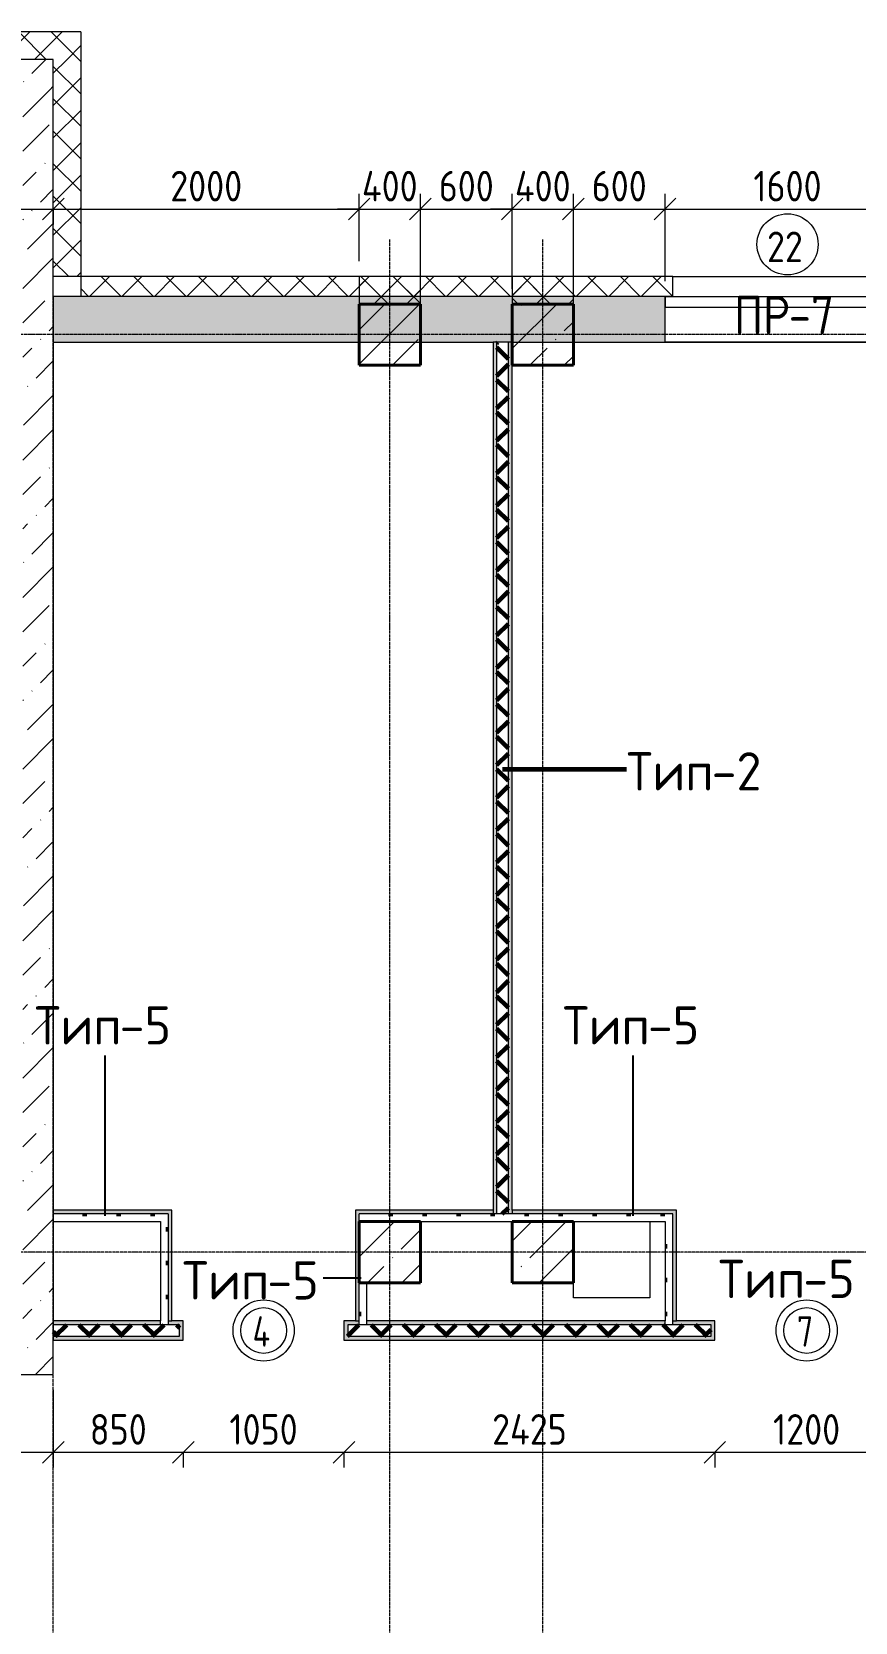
# Model space of a CAD drawing. Header units: millimetres. Extents: x -60946 to 138510, y -262288 to 24501.
# Drawn here: x 12469 to 17851, y -149613 to -139213 of the extents above; entities that cross this region are included whole.
import ezdxf

# ---------------------------------------------------------------- set-up
doc = ezdxf.new("R2010")
doc.units = ezdxf.units.MM
doc.linetypes.add('ADSK_Линия сетки', pattern=[25, 20, -2.5, 0, -2.5])
for name, color, linetype, lineweight in [('2)Тип-2', 3, 'Continuous', 60), ('2)Тип-5', 1, 'Continuous', 60), ('_ Окна', 7, 'Continuous', 18), ('Марки', 7, 'Continuous', 20), ('Марки дверей', 7, 'Continuous', 20), ('Марки окон', 7, 'Continuous', 20), ('Несущие колонны', 7, 'Continuous', 18), ('Окна', 7, 'Continuous', 9), ('Оси', 7, 'Continuous', 9), ('Перекрытие', 7, 'Continuous', 18), ('Размеры', 7, 'Continuous', 9), ('Стены внутренние', 7, 'Continuous', 18), ('Стены наружные', 7, 'Continuous', 18), ('Стены штриховка', 7, 'Continuous', 9)]:
    doc.layers.add(name, color=color, linetype=linetype, lineweight=lineweight)
doc.styles.add('GOST Common_2', font='', dxfattribs={"width": 0.9, "height": 250})
doc.styles.add('GOST Common_3', font='', dxfattribs={"width": 0.9, "height": 200})
doc.styles.add('GOST Common_4', font='', dxfattribs={"height": 250})
doc.styles.add('GOST Common_B', font='', dxfattribs={"width": 0.8, "height": 200})
doc.styles.get('GOST Common_2').set_extended_font_data('GOST Common')
doc.styles.get('GOST Common_3').set_extended_font_data('GOST Common')
doc.styles.get('GOST Common_4').set_extended_font_data('GOST Common')
doc.styles.get('GOST Common_B').set_extended_font_data('GOST Common', bold=True)
doc.dimstyles.new('ADSK_Основной_2_0_1', dxfattribs={"dimscale": 304.8, "dimtxt": 201.142999, "dimasz": 0.463911, "dimexe": 0.328084, "dimexo": 0.328084, "dimgap": 0.164042, "dimtad": 1, "dimdec": 3, "dimrnd": 0.001, "dimdsep": 46, "dimtxsty": 'GOST Common_3', "dimblk1": 'OBLIQUE', "dimblk2": 'OBLIQUE', "dimsah": 1, "dimcen": 0.09, "dimdle": 0.328084, "dimazin": 2, "dimtfac": 1, "dimtdec": 4, "dimtix": 1, "dimtmove": 1, "dimatfit": 3, "dimfxl": 1, "dimtvp": 1, "dimtolj": 1, "dimtzin": 0, "dimlwd": 20, "dimlwe": 20, "dimarcsym": 2})
doc.dimstyles.new('ADSK_Основной_2_0_2', dxfattribs={"dimscale": 304.8, "dimtxt": 201.142999, "dimasz": 0.463911, "dimexe": 0.328084, "dimexo": 0.328084, "dimgap": 0.164042, "dimtad": 1, "dimdec": 3, "dimrnd": 0.001, "dimdsep": 46, "dimtxsty": 'GOST Common_3', "dimblk1": 'OBLIQUE', "dimblk2": 'OBLIQUE', "dimsah": 1, "dimcen": 0.09, "dimdle": 0.328084, "dimazin": 2, "dimtfac": 1, "dimtdec": 4, "dimtix": 1, "dimtmove": 0, "dimatfit": 3, "dimfxl": 1, "dimtvp": 1, "dimtolj": 1, "dimtzin": 0, "dimlwd": 20, "dimlwe": 20, "dimarcsym": 2})
pattern_1 = [(45, (9.36, -150597.75), (-224.5064, 224.5064), []), (45, (233.87, -150597.75), (-224.5064, 224.5064), [396.875, -79.375, 3.353, -76.022])]
pattern_2 = [(45, (9.36, -150597.75), (84.18955, 308.69595), [396.875, -79.375, 3.353, -76.022])]
pattern_3 = [(45, (9.36, -150597.75), (-106.066, 106.066), []), (135, (9.36, -150597.75), (-106.066, -106.066), [])]
pattern_4 = [(0, (9.36, -150597.75), (111.125, 111.125), [55.562, -166.687]), (90, (37.14, -150625.53), (-111.125, 111.125), [55.562, -166.687])]

# ---------------------------------------------------------------- blocks, each defined once
blk = doc.blocks.new('ADSK_КолоннаЖБ_Прямоугольная - 400x400 мм-1807143-Кладочный план 3-го этажа')
at = {"layer": 'Несущие колонны', "lineweight": 40}
for p, q in [((-200, 200), (200, 200)), ((-200, -200), (-200, 200)), ((200, 200), (200, -200)), ((200, -200), (-200, -200))]:
    blk.add_line(p, q, dxfattribs=at)
blk = doc.blocks.new('ОКНО L03 _2СТ_RS - ОК-5_1600х2000h-3556615-Кладочный план 3-го этажа')
at = {"layer": '_ Окна'}
for p, q in [((-838.1, 149), (761.9, 149)), ((-838.1, 149), (-838.1, 79)), ((-838.1, 149), (-833.1, 149)), ((-818.1, 149), (-38.1, 149)), ((-38.1, 149), (741.9, 149)), ((761.9, 149), (756.9, 149)), ((761.9, 149), (761.9, 79)), ((-838.1, 79), (761.9, 79)), ((-838.1, 79), (-803.1, 79)), ((-818.1, 79), (-38.1, 79)), ((-38.1, 79), (741.9, 79)), ((761.9, 79), (726.9, 79))]:
    blk.add_line(p, q, dxfattribs=at)
at = {"layer": 'Окна'}
blk.add_line((-888.1, -150), (811.9, -150), dxfattribs=at)
blk = doc.blocks.new('_Oblique')
at = {"color": 0, "linetype": 'ByBlock', "lineweight": -2}
blk.add_line((-0.5, -0.5), (0.5, 0.5), dxfattribs=at)
blk = doc.blocks.new('*D5255')
at = {"layer": 'Defpoints', "color": 0, "transparency": 16777216}
for p in [(8809, -140272), (12609, -140272), (12609, -140372)]:
    blk.add_point(p, dxfattribs=at)
at = {"layer": 'Размеры', "color": 0, "lineweight": 20, "transparency": 16777216}
for p, q in [((8709, -140372), (12709, -140372)), ((8809, -140372), (8809, -140472)), ((12609, -140372), (12609, -140472))]:
    blk.add_line(p, q, dxfattribs=at)
at = {"layer": 'Размеры', "color": 0, "lineweight": 20, "transparency": 16777216, "xscale": 141.4, "yscale": 141.4, "zscale": 141.4, "rotation": 180}
blk.add_blockref('_Oblique', (8809, -140372), dxfattribs=at)
at = {"layer": 'Размеры', "color": 0, "lineweight": 20, "transparency": 16777216, "xscale": 141.4, "yscale": 141.4, "zscale": 141.4}
blk.add_blockref('_Oblique', (12609, -140372), dxfattribs=at)
at = {"layer": 'Размеры', "color": 0, "lineweight": 9, "transparency": 16777216, "insert": (10709, -140222), "char_height": 200, "width": 605.47, "attachment_point": 5, "style": 'GOST Common_3'}
blk.add_mtext('\\A1;3800', dxfattribs=at)
blk = doc.blocks.new('*D5256')
at = {"layer": 'Defpoints', "color": 0, "transparency": 16777216}
for p in [(12609, -140272), (14609, -140372), (14609, -140813)]:
    blk.add_point(p, dxfattribs=at)
at = {"layer": 'Размеры', "color": 0, "lineweight": 20, "transparency": 16777216}
for p, q in [((14609, -140713), (14609, -140272)), ((12509, -140372), (14709, -140372)), ((12609, -140372), (12609, -140472))]:
    blk.add_line(p, q, dxfattribs=at)
at = {"layer": 'Размеры', "color": 0, "lineweight": 20, "transparency": 16777216, "xscale": 141.4, "yscale": 141.4, "zscale": 141.4, "rotation": 180}
blk.add_blockref('_Oblique', (12609, -140372), dxfattribs=at)
at = {"layer": 'Размеры', "color": 0, "lineweight": 20, "transparency": 16777216, "xscale": 141.4, "yscale": 141.4, "zscale": 141.4}
blk.add_blockref('_Oblique', (14609, -140372), dxfattribs=at)
at = {"layer": 'Размеры', "color": 0, "lineweight": 9, "transparency": 16777216, "insert": (13609, -140222), "char_height": 200, "width": 605.47, "attachment_point": 5, "style": 'GOST Common_3'}
blk.add_mtext('\\A1;2000', dxfattribs=at)
blk = doc.blocks.new('*D5257')
at = {"layer": 'Defpoints', "color": 0, "transparency": 16777216}
for p in [(15009, -140372), (14609, -140813), (15009, -140993)]:
    blk.add_point(p, dxfattribs=at)
at = {"layer": 'Размеры', "color": 0, "lineweight": 20, "transparency": 16777216}
for p, q in [((14609, -140713), (14609, -140272)), ((15009, -140893), (15009, -140272)), ((14609, -140372), (14468, -140372)), ((14609, -140372), (15009, -140372)), ((15009, -140372), (15151, -140372))]:
    blk.add_line(p, q, dxfattribs=at)
at = {"layer": 'Размеры', "color": 0, "lineweight": 20, "transparency": 16777216, "xscale": 141.4, "yscale": 141.4, "zscale": 141.4}
blk.add_blockref('_Oblique', (14609, -140372), dxfattribs=at)
at = {"layer": 'Размеры', "color": 0, "lineweight": 20, "transparency": 16777216, "xscale": 141.4, "yscale": 141.4, "zscale": 141.4, "rotation": 180}
blk.add_blockref('_Oblique', (15009, -140372), dxfattribs=at)
at = {"layer": 'Размеры', "color": 0, "lineweight": 9, "transparency": 16777216, "insert": (14809, -140222), "char_height": 200, "width": 474.56, "attachment_point": 5, "style": 'GOST Common_3'}
blk.add_mtext('\\A1;400', dxfattribs=at)
blk = doc.blocks.new('*D5258')
at = {"layer": 'Defpoints', "color": 0, "transparency": 16777216}
for p in [(15609, -140372), (15009, -140993), (15609, -140993)]:
    blk.add_point(p, dxfattribs=at)
at = {"layer": 'Размеры', "color": 0, "lineweight": 20, "transparency": 16777216}
for p, q in [((15009, -140893), (15009, -140272)), ((15609, -140893), (15609, -140272)), ((14909, -140372), (15709, -140372))]:
    blk.add_line(p, q, dxfattribs=at)
at = {"layer": 'Размеры', "color": 0, "lineweight": 20, "transparency": 16777216, "xscale": 141.4, "yscale": 141.4, "zscale": 141.4, "rotation": 180}
blk.add_blockref('_Oblique', (15009, -140372), dxfattribs=at)
at = {"layer": 'Размеры', "color": 0, "lineweight": 20, "transparency": 16777216, "xscale": 141.4, "yscale": 141.4, "zscale": 141.4}
blk.add_blockref('_Oblique', (15609, -140372), dxfattribs=at)
at = {"layer": 'Размеры', "color": 0, "lineweight": 9, "transparency": 16777216, "insert": (15309, -140222), "char_height": 200, "width": 454.11, "attachment_point": 5, "style": 'GOST Common_3'}
blk.add_mtext('\\A1;600', dxfattribs=at)
blk = doc.blocks.new('*D5259')
at = {"layer": 'Defpoints', "color": 0, "transparency": 16777216}
for p in [(16009, -140372), (15609, -140993), (16009, -140993)]:
    blk.add_point(p, dxfattribs=at)
at = {"layer": 'Размеры', "color": 0, "lineweight": 20, "transparency": 16777216}
for p, q in [((15609, -140893), (15609, -140272)), ((16009, -140893), (16009, -140272)), ((15609, -140372), (15468, -140372)), ((15609, -140372), (16009, -140372)), ((16009, -140372), (16151, -140372))]:
    blk.add_line(p, q, dxfattribs=at)
at = {"layer": 'Размеры', "color": 0, "lineweight": 20, "transparency": 16777216, "xscale": 141.4, "yscale": 141.4, "zscale": 141.4}
blk.add_blockref('_Oblique', (15609, -140372), dxfattribs=at)
at = {"layer": 'Размеры', "color": 0, "lineweight": 20, "transparency": 16777216, "xscale": 141.4, "yscale": 141.4, "zscale": 141.4, "rotation": 180}
blk.add_blockref('_Oblique', (16009, -140372), dxfattribs=at)
at = {"layer": 'Размеры', "color": 0, "lineweight": 9, "transparency": 16777216, "insert": (15809, -140222), "char_height": 200, "width": 474.56, "attachment_point": 5, "style": 'GOST Common_3'}
blk.add_mtext('\\A1;400', dxfattribs=at)
blk = doc.blocks.new('*D5260')
at = {"layer": 'Defpoints', "color": 0, "transparency": 16777216}
for p in [(16609, -140372), (16009, -140993), (16609, -140944)]:
    blk.add_point(p, dxfattribs=at)
at = {"layer": 'Размеры', "color": 0, "lineweight": 20, "transparency": 16777216}
for p, q in [((16009, -140893), (16009, -140272)), ((16609, -140844), (16609, -140272)), ((15909, -140372), (16709, -140372))]:
    blk.add_line(p, q, dxfattribs=at)
at = {"layer": 'Размеры', "color": 0, "lineweight": 20, "transparency": 16777216, "xscale": 141.4, "yscale": 141.4, "zscale": 141.4, "rotation": 180}
blk.add_blockref('_Oblique', (16009, -140372), dxfattribs=at)
at = {"layer": 'Размеры', "color": 0, "lineweight": 20, "transparency": 16777216, "xscale": 141.4, "yscale": 141.4, "zscale": 141.4}
blk.add_blockref('_Oblique', (16609, -140372), dxfattribs=at)
at = {"layer": 'Размеры', "color": 0, "lineweight": 9, "transparency": 16777216, "insert": (16309, -140222), "char_height": 200, "width": 454.11, "attachment_point": 5, "style": 'GOST Common_3'}
blk.add_mtext('\\A1;600', dxfattribs=at)
blk = doc.blocks.new('*D5261')
at = {"layer": 'Defpoints', "color": 0, "transparency": 16777216}
for p in [(18209, -140372), (16609, -140944), (18209, -140944)]:
    blk.add_point(p, dxfattribs=at)
at = {"layer": 'Размеры', "color": 0, "lineweight": 20, "transparency": 16777216}
for p, q in [((16609, -140844), (16609, -140272)), ((18209, -140844), (18209, -140272)), ((16509, -140372), (18309, -140372))]:
    blk.add_line(p, q, dxfattribs=at)
at = {"layer": 'Размеры', "color": 0, "lineweight": 20, "transparency": 16777216, "xscale": 141.4, "yscale": 141.4, "zscale": 141.4, "rotation": 180}
blk.add_blockref('_Oblique', (16609, -140372), dxfattribs=at)
at = {"layer": 'Размеры', "color": 0, "lineweight": 20, "transparency": 16777216, "xscale": 141.4, "yscale": 141.4, "zscale": 141.4}
blk.add_blockref('_Oblique', (18209, -140372), dxfattribs=at)
at = {"layer": 'Размеры', "color": 0, "lineweight": 9, "transparency": 16777216, "insert": (17409, -140222), "char_height": 200, "width": 560.47, "attachment_point": 5, "style": 'GOST Common_3'}
blk.add_mtext('\\A1;1600', dxfattribs=at)
blk = doc.blocks.new('*D5536')
at = {"layer": 'Defpoints', "color": 0, "transparency": 16777216}
for p in [(11484, -147993), (12609, -147993), (12609, -148502)]:
    blk.add_point(p, dxfattribs=at)
at = {"layer": 'Размеры', "color": 0, "lineweight": 20, "transparency": 16777216}
for p, q in [((11484, -148093), (11484, -148602)), ((12609, -148093), (12609, -148602)), ((11384, -148502), (12709, -148502))]:
    blk.add_line(p, q, dxfattribs=at)
at = {"layer": 'Размеры', "color": 0, "lineweight": 20, "transparency": 16777216, "xscale": 141.4, "yscale": 141.4, "zscale": 141.4, "rotation": 180}
blk.add_blockref('_Oblique', (11484, -148502), dxfattribs=at)
at = {"layer": 'Размеры', "color": 0, "lineweight": 20, "transparency": 16777216, "xscale": 141.4, "yscale": 141.4, "zscale": 141.4}
blk.add_blockref('_Oblique', (12609, -148502), dxfattribs=at)
at = {"layer": 'Размеры', "color": 0, "lineweight": 9, "transparency": 16777216, "insert": (12047, -148352), "char_height": 200, "width": 515.47, "attachment_point": 5, "style": 'GOST Common_3'}
blk.add_mtext('\\A1;1125', dxfattribs=at)
blk = doc.blocks.new('*D5537')
at = {"layer": 'Defpoints', "color": 0, "transparency": 16777216}
for p in [(12609, -147993), (13459, -148402), (13459, -148502)]:
    blk.add_point(p, dxfattribs=at)
at = {"layer": 'Размеры', "color": 0, "lineweight": 20, "transparency": 16777216}
for p, q in [((12609, -148093), (12609, -148602)), ((12509, -148502), (13559, -148502)), ((13459, -148502), (13459, -148602))]:
    blk.add_line(p, q, dxfattribs=at)
at = {"layer": 'Размеры', "color": 0, "lineweight": 20, "transparency": 16777216, "xscale": 141.4, "yscale": 141.4, "zscale": 141.4, "rotation": 180}
blk.add_blockref('_Oblique', (12609, -148502), dxfattribs=at)
at = {"layer": 'Размеры', "color": 0, "lineweight": 20, "transparency": 16777216, "xscale": 141.4, "yscale": 141.4, "zscale": 141.4}
blk.add_blockref('_Oblique', (13459, -148502), dxfattribs=at)
at = {"layer": 'Размеры', "color": 0, "lineweight": 9, "transparency": 16777216, "insert": (13034, -148352), "char_height": 200, "width": 454.11, "attachment_point": 5, "style": 'GOST Common_3'}
blk.add_mtext('\\A1;850', dxfattribs=at)
blk = doc.blocks.new('*D5538')
at = {"layer": 'Defpoints', "color": 0, "transparency": 16777216}
for p in [(13459, -148402), (14509, -148402), (14509, -148502)]:
    blk.add_point(p, dxfattribs=at)
at = {"layer": 'Размеры', "color": 0, "lineweight": 20, "transparency": 16777216}
for p, q in [((13359, -148502), (14609, -148502)), ((13459, -148502), (13459, -148602)), ((14509, -148502), (14509, -148602))]:
    blk.add_line(p, q, dxfattribs=at)
at = {"layer": 'Размеры', "color": 0, "lineweight": 20, "transparency": 16777216, "xscale": 141.4, "yscale": 141.4, "zscale": 141.4, "rotation": 180}
blk.add_blockref('_Oblique', (13459, -148502), dxfattribs=at)
at = {"layer": 'Размеры', "color": 0, "lineweight": 20, "transparency": 16777216, "xscale": 141.4, "yscale": 141.4, "zscale": 141.4}
blk.add_blockref('_Oblique', (14509, -148502), dxfattribs=at)
at = {"layer": 'Размеры', "color": 0, "lineweight": 9, "transparency": 16777216, "insert": (13984, -148352), "char_height": 200, "width": 560.47, "attachment_point": 5, "style": 'GOST Common_3'}
blk.add_mtext('\\A1;1050', dxfattribs=at)
blk = doc.blocks.new('*D5539')
at = {"layer": 'Defpoints', "color": 0, "transparency": 16777216}
for p in [(14509, -148402), (16934, -148402), (16934, -148502)]:
    blk.add_point(p, dxfattribs=at)
at = {"layer": 'Размеры', "color": 0, "lineweight": 20, "transparency": 16777216}
for p, q in [((14409, -148502), (17034, -148502)), ((14509, -148502), (14509, -148602)), ((16934, -148502), (16934, -148602))]:
    blk.add_line(p, q, dxfattribs=at)
at = {"layer": 'Размеры', "color": 0, "lineweight": 20, "transparency": 16777216, "xscale": 141.4, "yscale": 141.4, "zscale": 141.4, "rotation": 180}
blk.add_blockref('_Oblique', (14509, -148502), dxfattribs=at)
at = {"layer": 'Размеры', "color": 0, "lineweight": 20, "transparency": 16777216, "xscale": 141.4, "yscale": 141.4, "zscale": 141.4}
blk.add_blockref('_Oblique', (16934, -148502), dxfattribs=at)
at = {"layer": 'Размеры', "color": 0, "lineweight": 9, "transparency": 16777216, "insert": (15722, -148352), "char_height": 200, "width": 625.93, "attachment_point": 5, "style": 'GOST Common_3'}
blk.add_mtext('\\A1;2425', dxfattribs=at)
blk = doc.blocks.new('*D5540')
at = {"layer": 'Defpoints', "color": 0, "transparency": 16777216}
for p in [(16934, -148402), (18134, -148402), (18134, -148502)]:
    blk.add_point(p, dxfattribs=at)
at = {"layer": 'Размеры', "color": 0, "lineweight": 20, "transparency": 16777216}
for p, q in [((16834, -148502), (18234, -148502)), ((16934, -148502), (16934, -148602)), ((18134, -148502), (18134, -148602))]:
    blk.add_line(p, q, dxfattribs=at)
at = {"layer": 'Размеры', "color": 0, "lineweight": 20, "transparency": 16777216, "xscale": 141.4, "yscale": 141.4, "zscale": 141.4, "rotation": 180}
blk.add_blockref('_Oblique', (16934, -148502), dxfattribs=at)
at = {"layer": 'Размеры', "color": 0, "lineweight": 20, "transparency": 16777216, "xscale": 141.4, "yscale": 141.4, "zscale": 141.4}
blk.add_blockref('_Oblique', (18134, -148502), dxfattribs=at)
at = {"layer": 'Размеры', "color": 0, "lineweight": 9, "transparency": 16777216, "insert": (17534, -148352), "char_height": 200, "width": 560.47, "attachment_point": 5, "style": 'GOST Common_3'}
blk.add_mtext('\\A1;1200', dxfattribs=at)
blk = doc.blocks.new('М_двери1 - Марка экземпляра 2-3719212-Кладочный план 3-го этажа')
at = {"layer": 'Марки дверей'}
for radius in [2, 1.5]:
    blk.add_circle((0, 0), radius, dxfattribs=at)
blk = doc.blocks.new('М_окна1 - Маркировка типоразмера-1510237-Кладочный план 3-го этажа')
at = {"layer": 'Марки окон'}
blk.add_circle((0, 0), 2, dxfattribs=at)

msp = doc.modelspace()

# ---------------------------------------------------------------- hatches: boundary and pattern name
at = {"layer": '2)Тип-2'}
for points in [[(15509.3615, -146942.7816), (15509.3615, -141242.7816), (15484.3615, -141242.7816), (15484.3615, -146942.7816)], [(15609.3615, -146942.7816), (15609.3615, -141242.7816), (15584.3615, -141242.7816), (15584.3615, -146942.7816)]]:
    msp.add_hatch(color=256, dxfattribs=at).paths.add_polyline_path(points)
h = msp.add_hatch(dxfattribs=at)
h.set_pattern_fill('FP_4', color=256, style=0, pattern_type=2)
h.set_pattern_definition(pattern_3)
h.paths.add_polyline_path([(15509.3615, -146942.7816), (15584.3615, -146942.7816), (15584.3615, -141242.7816), (15509.3615, -141242.7816), (15509.3615, -146917.7816)])
h = msp.add_hatch(color=256, dxfattribs=at)
h.paths.add_polyline_path([(13434.3615, -147767.7816), (13459.3615, -147767.7816), (13459.3615, -147642.7816), (13359.3615, -147642.7816), (13359.3615, -147667.7816), (13434.3615, -147667.7816), (13434.3615, -147742.7816)])
h.paths.add_polyline_path([(18159.3615, -147767.7816), (18159.3615, -147667.7816), (18359.3615, -147667.7816), (18359.3615, -147642.7816), (18134.3615, -147642.7816), (18134.3615, -147767.7816)])
h.paths.add_polyline_path([(16909.3615, -147767.7816), (16934.3615, -147767.7816), (16934.3615, -147642.7816), (16659.3615, -147642.7816), (16659.3615, -147667.7816), (16909.3615, -147667.7816), (16909.3615, -147742.7816)])
h.paths.add_polyline_path([(14534.3615, -147767.7816), (14534.3615, -147667.7816), (14609.3615, -147667.7816), (14609.3615, -147642.7816), (14509.3615, -147642.7816), (14509.3615, -147767.7816)])
h.paths.add_polyline_path([(13300.4714, -147667.7816), (13309.3615, -147667.7816), (13309.3615, -147642.7816), (12609.3615, -147642.7816), (12609.3615, -147667.7816)])
h.paths.add_polyline_path([(19560.28, -147667.7816), (21059.3615, -147667.7816), (21059.3615, -147642.7816), (18409.3615, -147642.7816), (18409.3615, -147667.7816)])
h.paths.add_polyline_path([(21109.3615, -147667.7816), (22009.3615, -147667.7816), (22009.3615, -147642.7816), (21109.3615, -147642.7816)])
h.paths.add_polyline_path([(14659.3615, -147667.7816), (16609.3615, -147667.7816), (16609.3615, -147642.7816), (14659.3615, -147642.7816)])
h = msp.add_hatch(dxfattribs=at)
h.set_pattern_fill('FP_4', color=256, style=0, pattern_type=2)
h.set_pattern_definition(pattern_3)
h.paths.add_polyline_path([(22034.3615, -147742.7816), (22034.3615, -147667.7816), (18159.3615, -147667.7816), (18159.3615, -147742.7816), (22009.3615, -147742.7816)])
h.paths.add_polyline_path([(13300.4714, -147742.7816), (13434.3615, -147742.7816), (13434.3615, -147667.7816), (12609.3615, -147667.7816), (12609.3615, -147742.7816)])
h.paths.add_polyline_path([(14865.4236, -147742.7816), (16909.3615, -147742.7816), (16909.3615, -147667.7816), (14534.3615, -147667.7816), (14534.3615, -147742.7816)])
h = msp.add_hatch(color=256, dxfattribs=at)
h.paths.add_polyline_path([(22009.3615, -147767.7816), (22109.3615, -147767.7816), (22109.3615, -147742.7816), (18159.3615, -147742.7816), (18159.3615, -147767.7816), (21125.2321, -147767.7816)])
h.paths.add_polyline_path([(12609.3615, -147767.7816), (13434.3615, -147767.7816), (13434.3615, -147742.7816), (12609.3615, -147742.7816)])
h.paths.add_polyline_path([(14534.3615, -147767.7816), (16909.3615, -147767.7816), (16909.3615, -147742.7816), (14534.3615, -147742.7816)])
at = {"layer": '2)Тип-5', "true_color": 0xd50000}
for points in [[(13384.3615, -146942.7816), (13384.3615, -146917.7816), (12609.3615, -146917.7816), (12609.3615, -146942.7816), (13359.3615, -146942.7816)], [(13359.3615, -147642.7816), (13384.3615, -147642.7816), (13384.3615, -146942.7816), (13359.3615, -146942.7816), (13359.3615, -146992.7816)], [(14584.3615, -147642.7816), (14609.3615, -147642.7816), (14609.3615, -146917.7816), (14584.3615, -146917.7816)], [(16684.3615, -147642.7816), (16684.3615, -146942.7816), (16659.3615, -146942.7816), (16659.3615, -147642.7816)]]:
    msp.add_hatch(color=12, dxfattribs=at).paths.add_polyline_path(points)
h = msp.add_hatch(dxfattribs=at)
h.set_pattern_fill('FP_7', color=12, style=0, pattern_type=2)
h.set_pattern_definition(pattern_4)
h.paths.add_polyline_path([(13359.3615, -146992.7816), (13359.3615, -146942.7816), (12609.3615, -146942.7816), (12609.3615, -146992.7816), (13309.3615, -146992.7816)])
h = msp.add_hatch(color=12, dxfattribs=at)
h.paths.add_polyline_path([(14659.3615, -146942.7816), (15484.3615, -146942.7816), (15484.3615, -146917.7816), (14609.3615, -146917.7816), (14609.3615, -146942.7816)])
h.paths.add_polyline_path([(16684.3615, -146942.7816), (16684.3615, -146917.7816), (15609.3615, -146917.7816), (15609.3615, -146942.7816), (16659.3615, -146942.7816)])
h = msp.add_hatch(dxfattribs=at)
h.set_pattern_fill('FP_7', color=12, style=0, pattern_type=2)
h.set_pattern_definition(pattern_4)
h.paths.add_polyline_path([(14659.3615, -147667.7816), (14659.3615, -147392.7816), (14609.3615, -147392.7816), (14609.3615, -147667.7816)])
h.paths.add_polyline_path([(14659.3615, -146992.7816), (14659.3615, -146942.7816), (14609.3615, -146942.7816), (14609.3615, -146992.7816)])
h = msp.add_hatch(dxfattribs=at)
h.set_pattern_fill('FP_7', color=12, style=0, pattern_type=2)
h.set_pattern_definition(pattern_4)
h.paths.add_polyline_path([(16659.3615, -146992.7816), (16659.3615, -146942.7816), (14659.3615, -146942.7816), (14659.3615, -146992.7816), (16609.3615, -146992.7816)])
h = msp.add_hatch(dxfattribs=at)
h.set_pattern_fill('FP_7', color=12, style=0, pattern_type=2)
h.set_pattern_definition(pattern_4)
h.paths.add_polyline_path([(13359.3615, -147667.7816), (13359.3615, -146992.7816), (13309.3615, -146992.7816), (13309.3615, -147667.7816)])
h = msp.add_hatch(dxfattribs=at)
h.set_pattern_fill('FP_7', color=12, style=0, pattern_type=2)
h.set_pattern_definition(pattern_4)
h.paths.add_polyline_path([(16659.3615, -147667.7816), (16659.3615, -146992.7816), (16609.3615, -146992.7816), (16609.3615, -147667.7816)])
at = {"layer": 'Несущие колонны', "lineweight": 9}
h = msp.add_hatch(dxfattribs=at)
h.set_pattern_fill('FP_1', color=256, style=0, pattern_type=2)
h.set_pattern_definition(pattern_1)
h.paths.add_polyline_path([(15009.3615, -141392.7816), (15009.3615, -140992.7816), (14609.3615, -140992.7816), (14609.3615, -141392.7816)])
h = msp.add_hatch(dxfattribs=at)
h.set_pattern_fill('FP_1', color=256, style=0, pattern_type=2)
h.set_pattern_definition(pattern_1)
h.paths.add_polyline_path([(15609.3615, -141392.7816), (16009.3615, -141392.7816), (16009.3615, -140992.7816), (15609.3615, -140992.7816)])
h = msp.add_hatch(dxfattribs=at)
h.set_pattern_fill('FP_1', color=256, style=0, pattern_type=2)
h.set_pattern_definition(pattern_1)
h.paths.add_polyline_path([(14659.3615, -147392.7816), (15009.3615, -147392.7816), (15009.3615, -146992.7816), (14609.3615, -146992.7816), (14609.3615, -147392.7816)])
h = msp.add_hatch(dxfattribs=at)
h.set_pattern_fill('FP_1', color=256, style=0, pattern_type=2)
h.set_pattern_definition(pattern_1)
h.paths.add_polyline_path([(15609.3615, -147392.7816), (16009.3615, -147392.7816), (16009.3615, -146992.7816), (15609.3615, -146992.7816)])
at = {"layer": 'Стены внутренние', "lineweight": 9}
h = msp.add_hatch(dxfattribs=at)
h.set_pattern_fill('FP_2', color=256, style=0, pattern_type=2)
h.set_pattern_definition(pattern_2)
h.paths.add_polyline_path([(41809.3615, -141242.7816), (42009.3615, -141242.7816), (42009.3615, -140942.7816), (39009.3615, -140943.7816), (39009.3615, -141242.7816), (41759.3615, -141242.7816)])
h.paths.add_polyline_path([(22034.3615, -141242.7816), (22609.3615, -141242.7816), (22609.3615, -140943.7816), (21009.3615, -140943.7816), (21009.3615, -141242.7816), (22009.3615, -141242.7816)])
h.paths.add_polyline_path([(30659.3615, -141242.7816), (31409.3615, -141242.7816), (31409.3615, -140943.7816), (30209.3615, -140943.7816), (30209.3615, -141242.7816)])
h.paths.add_polyline_path([(27609.3615, -141242.7816), (28609.3615, -141242.7816), (28609.3615, -140943.7816), (27009.3615, -140943.7816), (27009.3615, -141242.7816), (27584.3615, -141242.7816)])
h.paths.add_polyline_path([(37059.3615, -141242.7816), (37409.3615, -141242.7816), (37409.3615, -140943.7816), (36209.3615, -140943.7816), (36209.3615, -141242.7816), (37034.3615, -141242.7816)])
h.paths.add_polyline_path([(33009.3615, -141242.7816), (34609.3615, -141242.7816), (34609.3615, -140943.7816), (33009.3615, -140943.7816)])
h.paths.add_polyline_path([(25409.3615, -141242.7816), (25409.3615, -140943.7816), (24209.3615, -140943.7816), (24209.3615, -141242.7816)])
h.paths.add_polyline_path([(15509.3615, -141242.7816), (16609.3615, -141242.7816), (16609.3615, -140943.7816), (12609.3615, -140942.7816), (12609.3615, -141242.7816), (15484.3615, -141242.7816)])
h.paths.add_polyline_path([(18834.3615, -141242.7816), (19409.3615, -141242.7816), (19409.3615, -140943.7816), (18209.3615, -140943.7816), (18209.3615, -141242.7816), (18809.3615, -141242.7816)])
at = {"layer": 'Стены наружные', "lineweight": 9}
h = msp.add_hatch(dxfattribs=at)
h.set_pattern_fill('FP_4', color=256, style=0, pattern_type=2)
h.set_pattern_definition(pattern_3)
h.paths.add_polyline_path([(12789.3615, -139392.7816), (12789.3615, -139212.7816), (12128.9933, -139212.7816), (12128.9933, -139392.7816), (12609.3615, -139392.7816)])
h.paths.add_polyline_path([(8809.3615, -139392.7816), (9228.9933, -139392.7816), (9228.9933, -139212.7816), (8809.3615, -139212.7816)])
h = msp.add_hatch(dxfattribs=at)
h.set_pattern_fill('FP_2', color=256, style=0, pattern_type=2)
h.set_pattern_definition(pattern_2)
h.paths.add_polyline_path([(12409.3615, -139592.7816), (12609.3615, -139592.7816), (12609.3615, -139392.7816), (12128.9933, -139392.7816), (12128.9933, -139592.7816)])
h.paths.add_polyline_path([(9009.3615, -139592.7816), (9228.9933, -139592.7816), (9228.9933, -139392.7816), (8809.3615, -139392.7816), (8809.3615, -139592.7816)])
h = msp.add_hatch(dxfattribs=at)
h.set_pattern_fill('FP_4', color=256, style=0, pattern_type=2)
h.set_pattern_definition(pattern_3)
h.paths.add_polyline_path([(12609.3615, -140812.7816), (12789.3615, -140812.7816), (12789.3615, -139392.7816), (12609.3615, -139392.7816)])
h = msp.add_hatch(dxfattribs=at)
h.set_pattern_fill('FP_2', color=256, style=0, pattern_type=2)
h.set_pattern_definition(pattern_2)
h.paths.add_polyline_path([(12409.3615, -147792.7816), (12609.3615, -147792.7816), (12609.3615, -139592.7816), (12409.3615, -139592.7816), (12409.3615, -146327.6055)])
h = msp.add_hatch(dxfattribs=at)
h.set_pattern_fill('FP_4', color=256, style=0, pattern_type=2)
h.set_pattern_definition(pattern_3)
h.paths.add_polyline_path([(41829.3615, -140942.7816), (41829.3615, -140812.7816), (38959.3615, -140812.7816), (38959.3615, -140942.7816), (41469.6099, -140942.7816)])
h.paths.add_polyline_path([(34659.3615, -140942.7816), (34659.3615, -140812.7816), (32959.3615, -140812.7816), (32959.3615, -140942.7816)])
h.paths.add_polyline_path([(36159.3615, -140942.7816), (37459.3615, -140942.7816), (37459.3615, -140812.7816), (36159.3615, -140812.7816), (36159.3615, -140879.5231)])
h.paths.add_polyline_path([(31459.3615, -140942.7816), (31459.3615, -140812.7816), (30159.3615, -140812.7816), (30159.3615, -140942.7816)])
h.paths.add_polyline_path([(26959.3615, -140942.7816), (28659.3615, -140942.7816), (28659.3615, -140812.7816), (26959.3615, -140812.7816), (26959.3615, -140879.5231)])
h.paths.add_polyline_path([(22659.3615, -140942.7816), (22659.3615, -140812.7816), (20959.3615, -140812.7816), (20959.3615, -140942.7816)])
h.paths.add_polyline_path([(24159.3615, -140942.7816), (25459.3615, -140942.7816), (25459.3615, -140812.7816), (24159.3615, -140812.7816), (24159.3615, -140879.5231)])
h.paths.add_polyline_path([(19459.3615, -140942.7816), (19459.3615, -140812.7816), (18159.3615, -140812.7816), (18159.3615, -140942.7816)])
h.paths.add_polyline_path([(16659.3615, -140942.7816), (16659.3615, -140812.7816), (12789.3615, -140812.7816), (12789.3615, -140942.7816), (16430.3757, -140942.7816)])
h = msp.add_hatch(dxfattribs=at)
h.set_pattern_fill('FP_4', color=256, style=0, pattern_type=2)
h.set_pattern_definition(pattern_3)
h.paths.add_polyline_path([(15009.3615, -140992.7816), (15009.3615, -140812.7816), (14609.3615, -140812.7816), (14609.3615, -140992.7816)])
h = msp.add_hatch(dxfattribs=at)
h.set_pattern_fill('FP_4', color=256, style=0, pattern_type=2)
h.set_pattern_definition(pattern_3)
h.paths.add_polyline_path([(16009.3615, -140992.7816), (16009.3615, -140812.7816), (15609.3615, -140812.7816), (15609.3615, -140992.7816)])
h = msp.add_hatch(dxfattribs=at)
h.set_pattern_fill('FP_2', color=256, style=0, pattern_type=2)
h.set_pattern_definition(pattern_2)
h.paths.add_polyline_path([(12609.3615, -147992.7816), (12609.3615, -147792.7816), (11484.3615, -147792.7816), (11484.3615, -147992.7816)])
h.paths.add_polyline_path([(9934.3615, -147992.7816), (9934.3615, -147792.7816), (9009.3615, -147792.7816), (9009.3615, -147992.7816)])

# ---------------------------------------------------------------- linework, layer by layer
at = {"layer": '2)Тип-2'}
msp.add_line((15546.8615, -144034.7471), (16357.5189, -144034.7471), dxfattribs=at)
at = {"layer": '2)Тип-5', "lineweight": 25}
for p, q in [((12947.5189, -146955.2816), (12947.5189, -145907.4971)), ((16400.7526, -146955.2816), (16400.7526, -145907.4971)), ((14621.8615, -147363.5972), (14372.8902, -147363.5972))]:
    msp.add_line(p, q, dxfattribs=at)
at = {"layer": 'Несущие колонны', "lineweight": 9}
for p, q in [((15009.3615, -140992.7816), (14609.3615, -140992.7816)), ((14609.3615, -140992.7816), (14609.3615, -141392.7816)), ((15009.3615, -141392.7816), (15009.3615, -140992.7816)), ((16009.3615, -140992.7816), (15609.3615, -140992.7816)), ((15609.3615, -140992.7816), (15609.3615, -141392.7816)), ((16009.3615, -141392.7816), (16009.3615, -140992.7816)), ((14609.3615, -141392.7816), (15009.3615, -141392.7816)), ((15609.3615, -141392.7816), (16009.3615, -141392.7816)), ((14659.3615, -146992.7816), (14609.3615, -146992.7816)), ((14609.3615, -146992.7816), (14609.3615, -147392.7816)), ((15009.3615, -146992.7816), (14659.3615, -146992.7816)), ((15009.3615, -147392.7816), (15009.3615, -146992.7816)), ((16009.3615, -146992.7816), (15609.3615, -146992.7816)), ((15609.3615, -146992.7816), (15609.3615, -147392.7816)), ((16009.3615, -147392.7816), (16009.3615, -146992.7816)), ((14609.3615, -147392.7816), (14659.3615, -147392.7816)), ((14659.3615, -147392.7816), (15009.3615, -147392.7816)), ((15609.3615, -147392.7816), (16009.3615, -147392.7816))]:
    msp.add_line(p, q, dxfattribs=at)
at = {"layer": 'Оси', "linetype": 'ADSK_Линия сетки', "lineweight": 5}
for p, q in [((12609.3615, -161571.6329), (12609.3615, -140570.3055)), ((14809.3615, -161571.6329), (14809.3615, -140570.3055)), ((15809.3615, -161571.6329), (15809.3615, -140570.3055)), ((62587.9153, -141192.7816), (-25230.7352, -141192.7816)), ((62587.9153, -147192.7816), (-25230.7352, -147192.7816))]:
    msp.add_line(p, q, dxfattribs=at)
at = {"layer": 'Перекрытие'}
for p, q in [((16509.3615, -146992.7816), (16509.3615, -147492.7816)), ((16009.3615, -147492.7816), (16009.3615, -147392.7816)), ((16509.3615, -147492.7816), (16009.3615, -147492.7816))]:
    msp.add_line(p, q, dxfattribs=at)
at = {"layer": 'Стены внутренние', "lineweight": 5}
for p, q in [((12789.3615, -140942.7816), (12609.3615, -140942.7816)), ((16609.3615, -141242.7816), (16609.3615, -140943.7816)), ((16609.3615, -140943.7816), (16659.3615, -140943.7816)), ((16659.3615, -140943.7816), (16659.3615, -140942.7816)), ((12609.3615, -141242.7816), (15484.3615, -141242.7816)), ((15484.3615, -141242.7816), (15484.3615, -146917.7816)), ((15609.3615, -141242.7816), (16609.3615, -141242.7816)), ((15609.3615, -146917.7816), (15609.3615, -141242.7816)), ((18209.3615, -141242.7816), (16609.3615, -141242.7816)), ((13384.3615, -146917.7816), (12609.3615, -146917.7816)), ((13384.3615, -147642.7816), (13384.3615, -146917.7816)), ((14584.3615, -146917.7816), (14584.3615, -147642.7816)), ((15484.3615, -146917.7816), (14584.3615, -146917.7816)), ((16684.3615, -146917.7816), (15609.3615, -146917.7816)), ((16684.3615, -147642.7816), (16684.3615, -146917.7816)), ((12609.3615, -146992.7816), (13309.3615, -146992.7816)), ((13309.3615, -146992.7816), (13309.3615, -147642.7816)), ((14609.3615, -147392.7816), (14609.3615, -146992.7816)), ((14609.3615, -146992.7816), (14659.3615, -146992.7816)), ((14659.3615, -146992.7816), (16609.3615, -146992.7816)), ((16609.3615, -146992.7816), (16609.3615, -147642.7816)), ((14659.3615, -147392.7816), (14609.3615, -147392.7816)), ((14659.3615, -147642.7816), (14659.3615, -147392.7816)), ((13309.3615, -147642.7816), (12609.3615, -147642.7816)), ((13459.3615, -147642.7816), (13384.3615, -147642.7816)), ((13459.3615, -147767.7816), (13459.3615, -147642.7816)), ((14584.3615, -147642.7816), (14509.3615, -147642.7816)), ((14509.3615, -147642.7816), (14509.3615, -147767.7816)), ((16609.3615, -147642.7816), (14659.3615, -147642.7816)), ((16934.3615, -147642.7816), (16684.3615, -147642.7816)), ((16934.3615, -147767.7816), (16934.3615, -147642.7816)), ((12609.3615, -147767.7816), (13459.3615, -147767.7816)), ((14509.3615, -147767.7816), (16934.3615, -147767.7816))]:
    msp.add_line(p, q, dxfattribs=at)
at = {"layer": 'Стены наружные', "lineweight": 9}
for p, q in [((12789.3615, -139212.7816), (11509.3615, -139212.7816)), ((12789.3615, -139212.7816), (12789.3615, -140942.7816)), ((12609.3615, -140942.7816), (12609.3615, -139392.7816)), ((16659.3615, -140812.7816), (12609.3615, -140812.7816)), ((14609.3615, -140812.7816), (14609.3615, -140992.7816)), ((15009.3615, -140992.7816), (15009.3615, -140812.7816)), ((15609.3615, -140812.7816), (15609.3615, -140992.7816)), ((16009.3615, -140992.7816), (16009.3615, -140812.7816)), ((16659.3615, -140942.7816), (16659.3615, -140812.7816)), ((16659.3615, -140812.7816), (18159.3615, -140812.7816)), ((14609.3615, -140992.7816), (15009.3615, -140992.7816)), ((15609.3615, -140992.7816), (16009.3615, -140992.7816)), ((12609.3615, -141242.7816), (12609.3615, -146917.7816)), ((12609.3615, -146992.7816), (12609.3615, -147642.7816)), ((12609.3615, -147992.7816), (12609.3615, -147767.7816)), ((11484.3615, -147992.7816), (12609.3615, -147992.7816))]:
    msp.add_line(p, q, dxfattribs=at)
at = {"layer": 'Стены штриховка', "lineweight": 9}
for p, q in [((12609.3615, -139392.7816), (11509.3615, -139392.7816)), ((12609.3615, -140942.7816), (12609.3615, -141242.7816)), ((16659.3615, -140942.7816), (12789.3615, -140942.7816)), ((15609.3615, -141242.7816), (15484.3615, -141242.7816)), ((15509.3615, -146942.7816), (15509.3615, -141242.7816)), ((15584.3615, -146942.7816), (15584.3615, -141242.7816)), ((12609.3615, -146917.7816), (12609.3615, -146992.7816)), ((13359.3615, -146942.7816), (12609.3615, -146942.7816)), ((13359.3615, -146942.7816), (13359.3615, -147667.7816)), ((14609.3615, -146992.7816), (14609.3615, -146942.7816)), ((16659.3615, -146942.7816), (14609.3615, -146942.7816)), ((15484.3615, -146917.7816), (15484.3615, -146942.7816)), ((15609.3615, -146917.7816), (15609.3615, -146942.7816)), ((16659.3615, -147667.7816), (16659.3615, -146942.7816)), ((14609.3615, -147667.7816), (14609.3615, -147392.7816)), ((12609.3615, -147642.7816), (12609.3615, -147767.7816)), ((13434.3615, -147667.7816), (12609.3615, -147667.7816)), ((13309.3615, -147667.7816), (13309.3615, -147642.7816)), ((13359.3615, -147642.7816), (13384.3615, -147642.7816)), ((13434.3615, -147742.7816), (13434.3615, -147667.7816)), ((16909.3615, -147667.7816), (14534.3615, -147667.7816)), ((14534.3615, -147667.7816), (14534.3615, -147742.7816)), ((14584.3615, -147642.7816), (14609.3615, -147642.7816)), ((14659.3615, -147667.7816), (14659.3615, -147642.7816)), ((16609.3615, -147667.7816), (16609.3615, -147642.7816)), ((16659.3615, -147642.7816), (16684.3615, -147642.7816)), ((16909.3615, -147742.7816), (16909.3615, -147667.7816)), ((12609.3615, -147742.7816), (13434.3615, -147742.7816)), ((14534.3615, -147742.7816), (16909.3615, -147742.7816))]:
    msp.add_line(p, q, dxfattribs=at)

# ---------------------------------------------------------------- block references
at = {"layer": 'Марки дверей', "lineweight": 5, "xscale": 99.99999999999993, "yscale": 99.99999999999993, "zscale": 99.99999999999993}
for p in [(13984.3615, -147705.2816), (17534.3615, -147705.2816)]:
    msp.add_blockref('М_двери1 - Марка экземпляра 2-3719212-Кладочный план 3-го этажа', p, dxfattribs=at)
at = {"layer": 'Марки окон', "lineweight": 5, "xscale": 99.99999999999993, "yscale": 99.99999999999993, "zscale": 99.99999999999993}
msp.add_blockref('М_окна1 - Маркировка типоразмера-1510237-Кладочный план 3-го этажа', (17409.3615, -140602.7816), dxfattribs=at)
at = {"layer": 'Несущие колонны', "lineweight": 40, "rotation": 89.9999999999999}
for p in [(14809.3615, -141192.7816), (15809.3615, -141192.7816), (14809.3615, -147192.7816), (15809.3615, -147192.7816)]:
    msp.add_blockref('ADSK_КолоннаЖБ_Прямоугольная - 400x400 мм-1807143-Кладочный план 3-го этажа', p, dxfattribs=at)
at = {"layer": 'Окна', "lineweight": 5}
msp.add_blockref('ОКНО L03 _2СТ_RS - ОК-5_1600х2000h-3556615-Кладочный план 3-го этажа', (17447.4615, -141092.7816), dxfattribs=at)

# ---------------------------------------------------------------- texts
at = {"layer": '2)Тип-2', "color": 116, "lineweight": 9, "true_color": 0x008040, "char_height": 250, "attachment_point": 1, "style": 'GOST Common_4'}
for s, insert, width in [('Тип', (16357.5189, -143923.82), 673.4175), ('-2', (16913.1439, -143923.82), 432.91125)]:
    msp.add_mtext(s, dxfattribs=dict(at, insert=insert, width=width))
at = {"layer": '2)Тип-5', "color": 116, "lineweight": 9, "true_color": 0x008040, "char_height": 250, "attachment_point": 1, "style": 'GOST Common_4'}
for s, insert, width in [('Тип', (12487.5189, -145585.07), 673.4175), ('-5', (13043.1439, -145585.07), 432.91125), ('Тип', (15940.7526, -145585.07), 673.4175), ('-5', (16496.3776, -145585.07), 432.91125), ('Тип', (13452.8902, -147252.6701), 673.4175), ('-5', (14008.5152, -147252.6701), 432.91125), ('Тип', (16956.7689, -147242.57), 673.4175), ('-5', (17512.3939, -147242.57), 432.91125)]:
    msp.add_mtext(s, dxfattribs=dict(at, insert=insert, width=width))
at = {"layer": 'Марки', "lineweight": 9, "char_height": 250, "attachment_point": 1, "style": 'GOST Common_2'}
for s, insert, width in [('ПР', (17059.4307, -140939.8005), 432.91125), ('-7', (17416.6182, -140939.8005), 389.620125)]:
    msp.add_mtext(s, dxfattribs=dict(at, insert=insert, width=width))
at = {"layer": 'Марки дверей', "lineweight": 5, "char_height": 200, "attachment_point": 1, "style": 'GOST Common_B'}
for s, insert, width in [('\\fGOST Common|b1|i0|c204|p34|;\\W.8;4', (13912.3041, -147611.6227), 166.751), ('\\fGOST Common|b1|i0|c204|p34|;\\W.8;7', (17470.3041, -147611.6227), 147.5105)]:
    msp.add_mtext(s, dxfattribs=dict(at, insert=insert, width=width))
at = {"layer": 'Марки окон', "lineweight": 5, "insert": (17274.8041, -140518.9963), "char_height": 200, "width": 317.46825, "attachment_point": 1, "style": 'GOST Common_3'}
msp.add_mtext('22', dxfattribs=at)

# ---------------------------------------------------------------- dimensions: what is measured, and where the dimension line sits
at = {"layer": 'Размеры', "lineweight": 9}
for base, p1, p2, dimstyle, override, picture, middle in [((12609.3615, -140372.2851), (8809.3615, -140272.3002), (12609.3615, -140272.3002), 'ADSK_Основной_2_0_1', {"dimpost": '<>', "dimfxl": 3800}, '*D5255', (10709.3615, -140222.2851)), ((14609.3615, -140372.2851), (12609.3615, -140272.3002), (14609.3615, -140812.7816), 'ADSK_Основной_2_0_1', {"dimpost": '<>', "dimfxl": 2071.743266}, '*D5256', (13609.3615, -140222.2851)), ((15009.3615, -140372.2851), (14609.3615, -140812.7816), (15009.3615, -140992.7816), 'ADSK_Основной_2_0_1', {"dimpost": '<>', "dimfxl": 438.634244}, '*D5257', (14809.3615, -140222.2851)), ((15609.3615, -140372.2851), (15009.3615, -140992.7816), (15609.3615, -140992.7816), 'ADSK_Основной_2_0_1', {"dimpost": '<>', "dimfxl": 600}, '*D5258', (15309.3615, -140222.2851)), ((16009.3615, -140372.2851), (15609.3615, -140992.7816), (16009.3615, -140992.7816), 'ADSK_Основной_2_0_1', {"dimpost": '<>', "dimfxl": 400}, '*D5259', (15809.3615, -140222.2851)), ((16609.3615, -140372.2851), (16009.3615, -140992.7816), (16609.3615, -140943.7816), 'ADSK_Основной_2_0_1', {"dimpost": '<>', "dimfxl": 601.997508}, '*D5260', (16309.3615, -140222.2851)), ((18209.3615, -140372.2851), (16609.3615, -140943.7816), (18209.3615, -140943.7816), 'ADSK_Основной_2_0_1', {"dimpost": '<>', "dimfxl": 1600}, '*D5261', (17409.3615, -140222.2851)), ((12609.3615, -148501.5041), (11484.3615, -147992.7816), (12609.3615, -147992.7816), 'ADSK_Основной_2_0_2', {"dimpost": '<>', "dimfxl": 1125}, '*D5536', (12046.8615, -148351.5041)), ((13459.3615, -148501.5041), (12609.3615, -147992.7816), (13459.3615, -148401.5192), 'ADSK_Основной_2_0_2', {"dimpost": '<>', "dimfxl": 943.168302}, '*D5537', (13034.3615, -148351.5041)), ((14509.3615, -148501.5041), (13459.3615, -148401.5192), (14509.3615, -148401.5192), 'ADSK_Основной_2_0_2', {"dimpost": '<>', "dimfxl": 1050}, '*D5538', (13984.3615, -148351.5041)), ((16934.3615, -148501.5041), (14509.3615, -148401.5192), (16934.3615, -148401.5192), 'ADSK_Основной_2_0_2', {"dimpost": '<>', "dimfxl": 2425}, '*D5539', (15721.8615, -148351.5041)), ((18134.3615, -148501.5041), (16934.3615, -148401.5192), (18134.3615, -148401.5192), 'ADSK_Основной_2_0_2', {"dimpost": '<>', "dimfxl": 1200}, '*D5540', (17534.3615, -148351.5041))]:
    dim = msp.add_linear_dim(base=base, p1=p1, p2=p2, dimstyle=dimstyle, override=override, dxfattribs=at)
    dim.commit()
    dim.dimension.update_dxf_attribs({"geometry": picture, "text_midpoint": middle})

doc.saveas('drawing.dxf')
